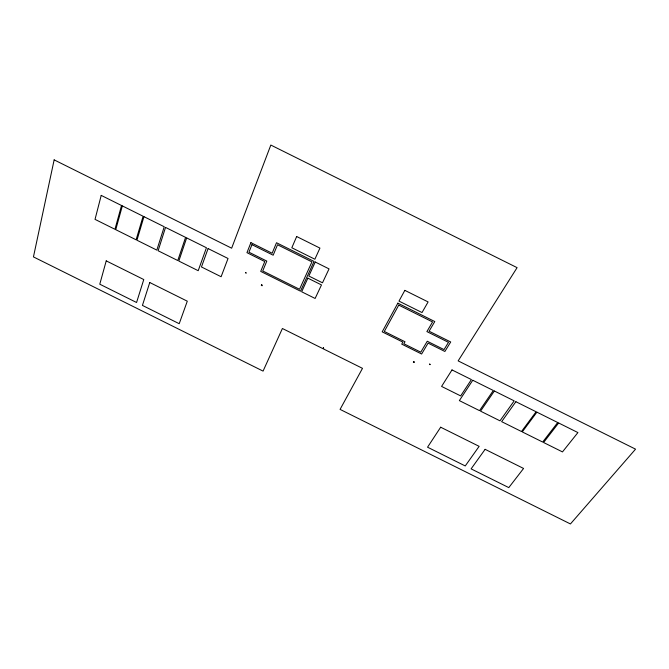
<?xml version="1.0" encoding="UTF-8"?>
<svg xmlns="http://www.w3.org/2000/svg" width="669" height="669" viewBox="0 0 669 669"><rect width="100%" height="100%" fill="white"/><g stroke="black" fill="none" stroke-linecap="round" stroke-linejoin="round"><path stroke-width="1" d="M54.147 159.874L33.45 256.904L263.068 371.103L282.402 328.504L362.498 368.343L340.069 409.395L570.431 523.952L635.55 449.158L458.148 360.892L517.095 267.65L270.828 145.048L231.65 248.199L54.147 159.874M101.211 195.39L95.031 219.373L114.959 229.283L121.532 205.508L101.211 195.39M106.229 260.868L99.781 284.2L136.568 302.497L143.768 279.542L106.229 260.868M122.335 205.901L115.745 229.676L136.116 239.803L143.107 216.238L122.335 205.901M143.96 216.664L136.944 240.221L156.83 250.114L164.24 226.749L143.96 216.664M165.536 227.401L158.11 250.75L177.77 260.534L185.589 237.378L165.536 227.401M149.756 282.519L142.43 305.407L179.217 323.704L187.287 301.184L149.756 282.519M186.651 237.905L178.815 261.052L198.208 270.702L206.437 247.747L186.651 237.905M208.084 248.567L201.461 266.956L221.113 276.732L228.037 258.493L208.084 248.567M250.908 242.655L246.961 252.665L264.782 261.537L260.718 271.397L300.498 291.191L314.037 261.428L276.506 242.747L272.149 253.225L250.908 242.655M251.954 244.653L248.96 252.205L266.806 261.086L262.716 270.962L299.528 289.276L311.938 261.888L277.535 244.762L273.169 255.207L251.954 244.653M245.707 272.484L246.025 273.086L245.707 272.484M261.571 284.777L261.32 285.379L262.097 285.763L262.348 285.161L261.571 284.777M296.668 236.525L291.826 247.764L314.873 259.229L319.933 248.099L296.668 236.525M307.874 278.153L301.669 291.776L315.116 298.466L321.488 284.927L307.874 278.153M315.233 262.022L308.852 276.021L322.491 282.803L329.039 268.888L315.233 262.022M323.353 347.771L323.637 348.332L323.353 347.771M397.854 303.157L382.191 331.841L402.872 342.127L401.735 344.125L421.621 354.018L428.101 343.122L444.877 351.468L450.714 341.968L429.088 331.214L434.783 321.538L397.854 303.157M404.845 290.363L398.983 301.092L422.022 312.548L428.101 301.936L404.845 290.363M398.749 305.114L384.315 331.464L405.013 341.759L403.867 343.757L420.776 352.17L427.257 341.24L444.04 349.594L448.489 342.344L426.889 331.59L432.559 321.94L398.749 305.114M413.693 361.594L413.358 362.155L414.136 362.539L414.471 361.979L413.693 361.594M429.757 364.07L430.016 364.647L429.757 364.07M452.001 369.924L441.582 386.414L460.673 395.914L471.394 379.574L452.001 369.924M440.67 427.215L427.55 447.201L465.248 465.95L479.138 446.348L440.67 427.215M472.757 380.251L459.36 400.614L479.531 410.649L493.329 390.487L472.757 380.251M494.366 390.997L480.543 411.151L499.986 420.826L514.185 400.865L494.366 390.997M515.883 401.709L501.641 421.646L521.486 431.522L536.112 411.769L515.883 401.709M485.117 449.325L471.101 468.869L508.791 487.609L523.576 468.451L485.117 449.325M536.898 412.163L522.255 431.906L542.676 442.058L557.72 422.524L536.898 412.163M558.648 422.984L543.588 442.51L562.478 451.909L577.916 432.575L558.648 422.984"/></g></svg>
